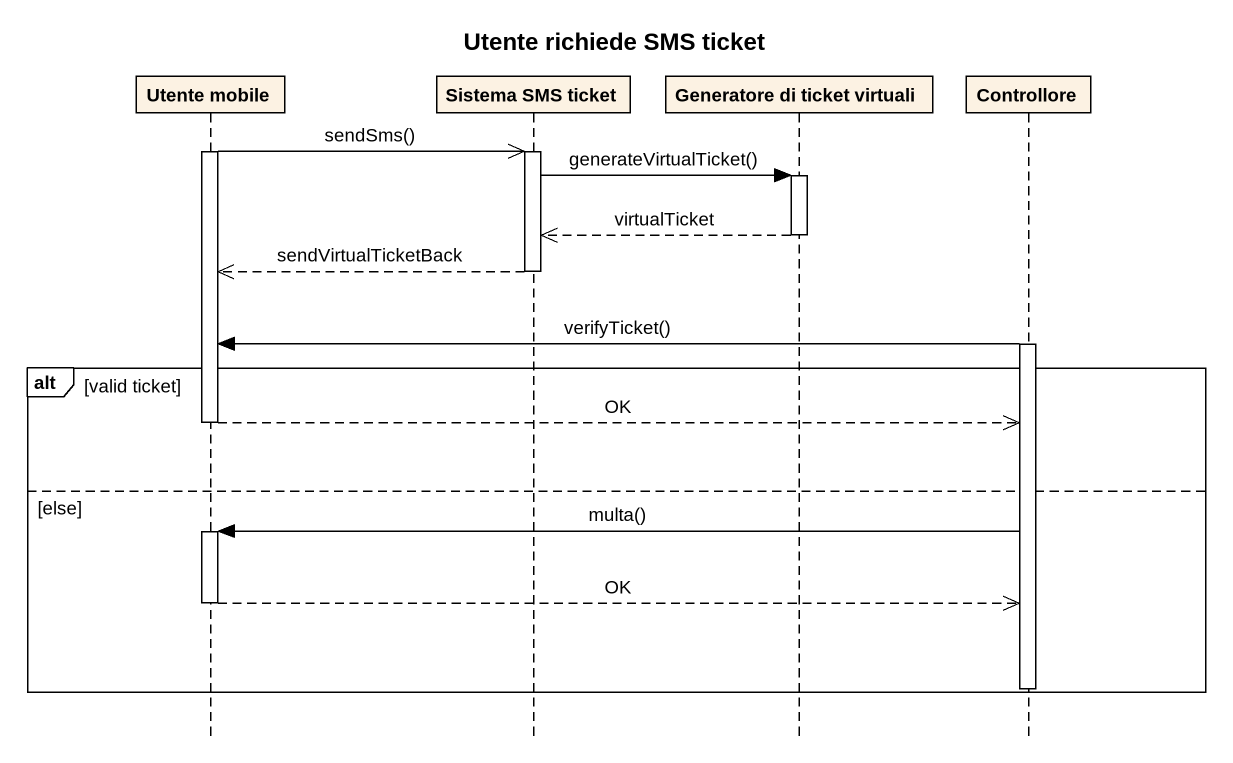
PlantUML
@startuml
title Utente richiede SMS ticket
hide footbox
participant "Utente mobile" as Utente_mobile
participant "Sistema SMS ticket" as Sistema_SMS_ticket
participant "Generatore di ticket virtuali" as Generatore_di_ticket
participant Controllore

activate Utente_mobile
Utente_mobile ->> Sistema_SMS_ticket : sendSms()
activate Sistema_SMS_ticket
Sistema_SMS_ticket -> Generatore_di_ticket : generateVirtualTicket()
activate Generatore_di_ticket
Generatore_di_ticket -->> Sistema_SMS_ticket : virtualTicket
deactivate Generatore_di_ticket
Sistema_SMS_ticket -->> Utente_mobile : sendVirtualTicketBack
deactivate Sistema_SMS_ticket
activate Controllore
Controllore -> Utente_mobile : verifyTicket()
alt valid ticket
  Utente_mobile -->> Controllore : OK
  deactivate Utente_mobile
else else
  Controllore -> Utente_mobile : multa()
  activate Utente_mobile
  Utente_mobile -->> Controllore : OK
  deactivate Utente_mobile
  deactivate Controllore
end
@enduml
